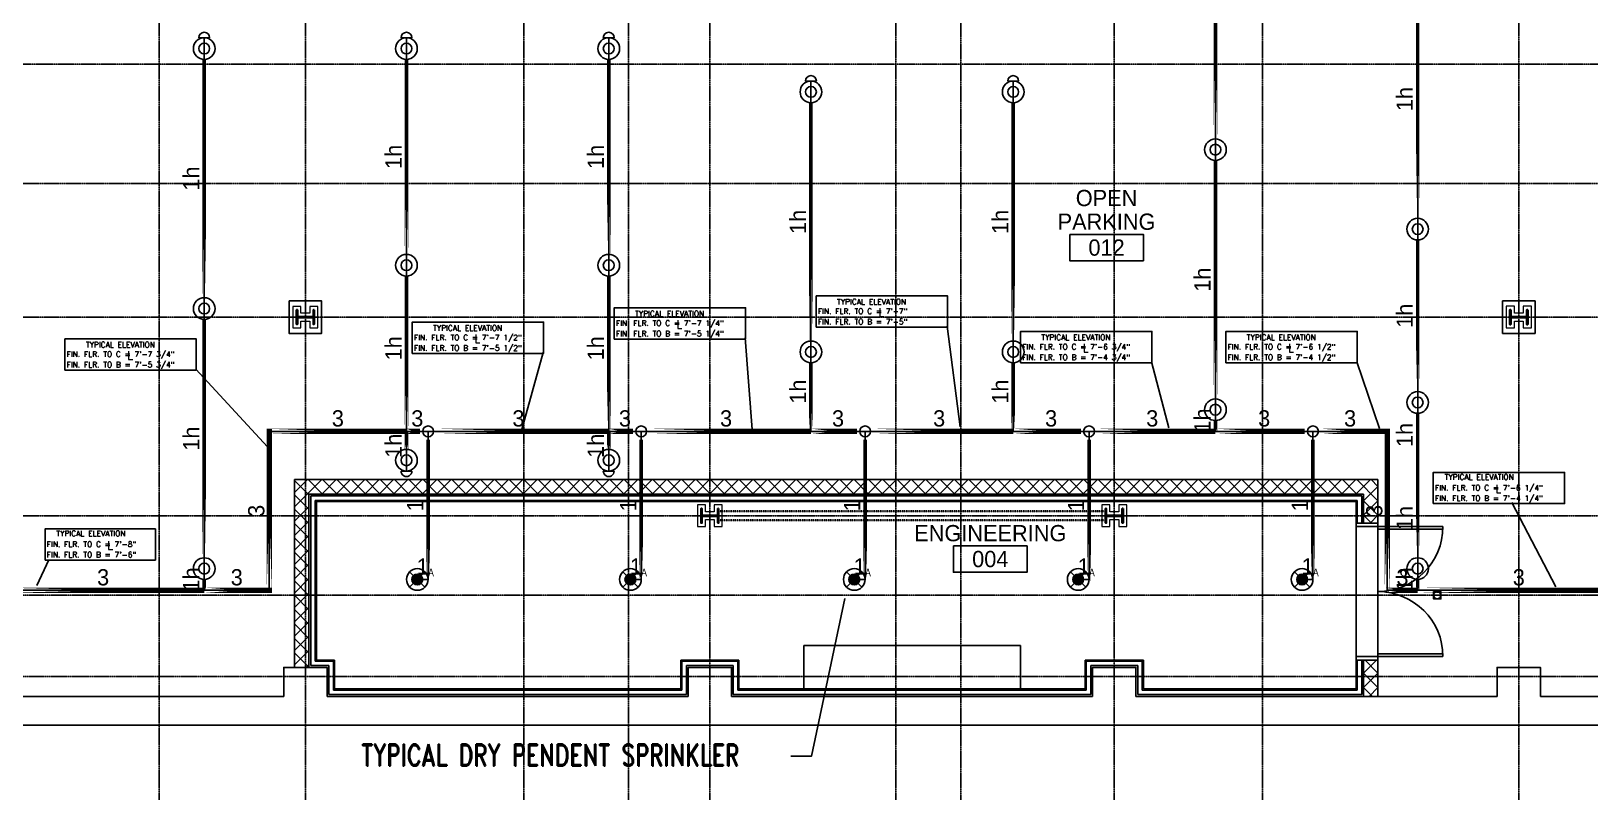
# Model space of a CAD drawing. Header units: inches. Extents: x 1442 to 5389, y 34 to 2400.
# Drawn here: x 2877 to 3740, y 535 to 956 of the extents above; entities that cross this region are included whole.
import ezdxf
from ezdxf.enums import TextEntityAlignment as Align

# ---------------------------------------------------------------- set-up
doc = ezdxf.new("R2010")
doc.units = ezdxf.units.IN
doc.header["$MEASUREMENT"] = 0
doc.linetypes.add('CENTER2', pattern=[1.125, 0.75, -0.125, 0.125, -0.125])
doc.linetypes.add('HIDDEN2', pattern=[0.1875, 0.125, -0.0625])
for name, color, linetype in [('130451-00_X-FLR-00$0$A-Flor-Case', 8, 'Continuous'), ('A-Door', 7, 'Continuous'), ('A-Door-Head', 8, 'Continuous'), ('A-Flor-Pfix', 7, 'Continuous'), ('A-Grid(SmallScale)', 11, 'CENTER2'), ('A-Tag-Rm(Scale)', 7, 'Continuous'), ('A-Wall-Full', 7, 'Continuous'), ('A-Wall-Hatch', 15, 'Continuous'), ('conflict', 1, 'Continuous'), ('Coordination', 1, 'Continuous'), ('details', 1, 'Continuous'), ('HEADUP', 1, 'Continuous'), ('PIPEBL', 1, 'Continuous'), ('pipemn', 1, 'Continuous'), ('PIPESPC', 1, 'Continuous'), ('S-Foundation', 7, 'Continuous'), ('S-Structural Concrete', 4, 'Continuous'), ('S-Wall-CMU', 7, 'Continuous'), ('S-Wall-Hatch', 8, 'Continuous'), ('spk-cap', 1, 'Continuous'), ('spk-piperise', 1, 'Continuous'), ('TIDYPIPE', 1, 'Continuous')]:
    doc.layers.add(name, color=color, linetype=linetype)
for name, color, linetype, lineweight in [('A-Detl-Hatch', 1, 'Continuous', 18), ('A-Detl-Wide', 2, 'Continuous', 35), ('S-Detl-Hatch', 1, 'Continuous', 18), ('S-Detl-Wide', 3, 'Continuous', 35)]:
    doc.layers.add(name, color=color, linetype=linetype, lineweight=lineweight)
doc.styles.add('PDA1', font='ROMAND', dxfattribs={"width": 0.755})
doc.styles.add('PIPE', font='PIPE.SHX')
doc.styles.add('ROMAND', font='romand', dxfattribs={"width": 0.75, "height": 1.5})

# ---------------------------------------------------------------- blocks, each defined once
blk = doc.blocks.new('Rm Tag')
blk.add_lwpolyline([(-0.2124, 0.0759), (0.2124, 0.0759), (0.2124, -0.0759), (-0.2124, -0.0759)], close=True)
for p in [(0, 0.2858), (0, 0.1493), (0, 0)]:
    blk.add_attdef('XXX', text='', height=0.0938).set_placement(p, align=Align.MIDDLE_CENTER)
blk = doc.blocks.new('*U14')
at = {"layer": 'A-Detl-Hatch'}
h = blk.add_hatch(dxfattribs=at)
h.set_pattern_fill('ANSI32', color=256, scale=6, style=0)
h.set_pattern_definition([(45, (0, -4.865), (-1.591, 1.591), []), (45, (1.0607, -4.865), (-1.591, 1.591), [])])
edge = h.paths.add_edge_path()
edge.add_line((3.98, -9.73), (3.98, -9.295))
edge.add_line((3.98, -9.295), (0.645, -9.295))
edge.add_arc((0.645, -8.795), 0.5, 180, 270, ccw=False)
edge.add_line((0.145, -8.795), (0.145, -0.935))
edge.add_arc((0.645, -0.935), 0.5, 90, 180, ccw=False)
edge.add_line((0.645, -0.435), (3.98, -0.435))
edge.add_line((3.98, -0.435), (3.98, 0))
edge.add_line((3.98, 0), (-3.98, 0))
edge.add_line((-3.98, 0), (-3.98, -0.435))
edge.add_line((-3.98, -0.435), (-0.645, -0.435))
edge.add_arc((-0.645, -0.935), 0.5, 0, 90, ccw=False)
edge.add_line((-0.145, -0.935), (-0.145, -8.795))
edge.add_arc((-0.645, -8.795), 0.5, -90, 0, ccw=False)
edge.add_line((-0.645, -9.295), (-3.98, -9.295))
edge.add_line((-3.98, -9.295), (-3.98, -9.73))
edge.add_line((-3.98, -9.73), (3.98, -9.73))
at = {"color": 0, "linetype": 'ByBlock'}
blk.add_lwpolyline([(3.98, -9.73), (3.98, -9.295), (0.645, -9.295, -0.4142136), (0.145, -8.795), (0.145, -0.935, -0.4142136), (0.645, -0.435), (3.98, -0.435), (3.98, 0), (-3.98, 0), (-3.98, -0.435), (-0.645, -0.435, -0.4142136), (-0.145, -0.935), (-0.145, -8.795, -0.4142136), (-0.645, -9.295), (-3.98, -9.295), (-3.98, -9.73)], format="xyb", close=True, dxfattribs=at)
blk = doc.blocks.new('W10X33')
at = {"layer": 'S-Detl-Hatch'}
blk.add_lwpolyline([(13773.78, -7310.28), (13773.78, -7305.84), (13769.95, -7305.84), (13769.95, -7300.98), (13773.78, -7300.98), (13773.78, -7296.55), (13761.82, -7296.55), (13761.82, -7300.98), (13765.66, -7300.98), (13765.66, -7305.84), (13761.82, -7305.84), (13761.82, -7310.28)], close=True, dxfattribs=at)
at = {"layer": 'A-Detl-Wide'}
blk.add_blockref('*U14', (13767.8, -7298.55), dxfattribs=at)
blk = doc.blocks.new('*U22')
at = {"layer": 'A-Detl-Hatch'}
h = blk.add_hatch(dxfattribs=at)
h.set_pattern_fill('ANSI32', color=256, scale=6, style=0)
h.set_pattern_definition([(45, (0, -4.96), (-1.591, 1.591), []), (45, (1.0607, -4.96), (-1.591, 1.591), [])])
edge = h.paths.add_edge_path()
edge.add_line((3.9925, -9.92), (3.9925, -9.39))
edge.add_line((3.9925, -9.39), (0.6575, -9.39))
edge.add_arc((0.6575, -8.89), 0.5, 180, 270, ccw=False)
edge.add_line((0.1575, -8.89), (0.1575, -1.03))
edge.add_arc((0.6575, -1.03), 0.5, 90, 180, ccw=False)
edge.add_line((0.6575, -0.53), (3.9925, -0.53))
edge.add_line((3.9925, -0.53), (3.9925, 0))
edge.add_line((3.9925, 0), (-3.9925, 0))
edge.add_line((-3.9925, 0), (-3.9925, -0.53))
edge.add_line((-3.9925, -0.53), (-0.6575, -0.53))
edge.add_arc((-0.6575, -1.03), 0.5, 0, 90, ccw=False)
edge.add_line((-0.1575, -1.03), (-0.1575, -8.89))
edge.add_arc((-0.6575, -8.89), 0.5, -90, 0, ccw=False)
edge.add_line((-0.6575, -9.39), (-3.9925, -9.39))
edge.add_line((-3.9925, -9.39), (-3.9925, -9.92))
edge.add_line((-3.9925, -9.92), (3.9925, -9.92))
at = {"color": 0, "linetype": 'ByBlock'}
blk.add_lwpolyline([(3.9925, -9.92), (3.9925, -9.39), (0.6575, -9.39, -0.41421356), (0.1575, -8.89), (0.1575, -1.03, -0.41421356), (0.6575, -0.53), (3.9925, -0.53), (3.9925, 0), (-3.9925, 0), (-3.9925, -0.53), (-0.6575, -0.53, -0.41421356), (-0.1575, -1.03), (-0.1575, -8.89, -0.41421356), (-0.6575, -9.39), (-3.9925, -9.39), (-3.9925, -9.92)], format="xyb", close=True, dxfattribs=at)
blk = doc.blocks.new('w10x39')
at = {"layer": 'S-Detl-Hatch'}
blk.add_lwpolyline([(13843.55, -7311.37), (13843.55, -7306.84), (13839.72, -7306.84), (13839.72, -7301.98), (13843.55, -7301.98), (13843.55, -7297.45), (13831.57, -7297.45), (13831.57, -7301.98), (13835.4, -7301.98), (13835.4, -7306.84), (13831.57, -7306.84), (13831.57, -7311.37)], close=True, dxfattribs=at)
at = {"layer": 'A-Detl-Wide'}
blk.add_blockref('*U22', (13837.56, -7299.45), dxfattribs=at)
blk = doc.blocks.new('Door 36in')
blk.add_lwpolyline([(0, 36), (1.5, 36), (1.5, 0), (0, 0)], close=True)
blk.add_arc((0, 0), 36, 0, 90)
blk = doc.blocks.new('SPRIG1')
for radius in [6, 3]:
    blk.add_circle((0, 0), radius)
blk = doc.blocks.new('DPEND4')
for p, q in [((4.24, -4.24), (-4.24, 4.24)), ((-4.24, -4.24), (4.24, 4.24))]:
    blk.add_line(p, q)
for radius in [6, 3]:
    blk.add_circle((0, 0), radius)
for points in [[(0, 0), (-3, 0), (-2.08, 2.07)], [(0, 0), (-3, 0), (-2.08, -2.07)], [(0, 0), (0, 3), (-2.12, 2.14)], [(0, 0), (0, -3), (-2.12, -2.14)], [(0, 0), (0, 3), (2.12, 2.14)], [(0, 0), (3, 0), (2.08, 2.07)], [(0, 0), (0, -3), (2.12, -2.14)], [(0, 0), (3, 0), (2.08, -2.07)]]:
    blk.add_solid(points)
at = {"style": 'PIPE', "width": 1.359757}
blk.add_text('A', height=4.28, dxfattribs=at).set_placement((5.9, 1.71), (9.23, 1.71), align=Align.FIT)
blk = doc.blocks.new('CAP')
blk.add_line((0, 3), (0, -3))
blk.add_arc((0, 0), 3, 270, 90)
blk = doc.blocks.new('PIPESPC')
at = {"layer": 'PIPESPC', "style": 'PIPE', "width": 0.9}
blk.add_attdef('SIZE', text='', height=9, dxfattribs=at).set_placement((0, 4.02), align=Align.CENTER)
at = {"layer": 'PIPESPC', "style": 'PIPE', "flags": 1}
blk.add_attdef('SCHED', (25.3, 3.89), '', height=9, dxfattribs=at)
blk = doc.blocks.new('rise')
blk.add_circle((0, 0), 3)

msp = doc.modelspace()

# ---------------------------------------------------------------- hatches: boundary and pattern name
at = {"layer": 'S-Wall-Hatch'}
h = msp.add_hatch(dxfattribs=at)
h.set_pattern_fill('ANSI37', color=256, scale=45, style=0)
h.set_pattern_definition([(45, (5476.0016, 9796.331), (-3.9774756, 3.9774756), []), (135, (5476.0016, 9796.331), (-3.9774756, -3.9774756), [])])
h.paths.add_polyline_path([(3030.5, 699.58), (3614.5, 699.58), (3614.5, 683.58), (3622.5, 683.58), (3622.5, 707.58), (3022.5, 707.58), (3022.5, 623.58), (3030.5, 623.58)])
h.paths.add_polyline_path([(3030.5, 623.58), (3022.5, 623.58), (3022.5, 603.58), (3030.5, 603.58)])
h.paths.add_polyline_path([(3622.5, 607.58), (3614.5, 607.58), (3614.5, 587.58), (3622.5, 587.58)])

# ---------------------------------------------------------------- linework, layer by layer
at = {"layer": '130451-00_X-FLR-00$0$A-Flor-Case'}
msp.add_lwpolyline([(3304.5, 615.71), (3304.5, 591.71), (3424.5, 591.71), (3424.5, 615.71)], close=True, dxfattribs=at)
at = {"layer": 'A-Door'}
for points in [[(3622.5, 683.58), (3610.38, 683.58), (3610.38, 681.58), (3622.5, 681.58)], [(3622.5, 609.58), (3610.38, 609.58), (3610.38, 607.58), (3622.5, 607.58)]]:
    msp.add_lwpolyline(points, close=True, dxfattribs=at)
at = {"layer": 'A-Door-Head'}
msp.add_lwpolyline([(3610.38, 683.58), (3622.5, 683.58), (3622.5, 607.58), (3610.38, 607.58)], close=True, dxfattribs=at)
at = {"layer": 'A-Flor-Pfix'}
msp.add_lwpolyline([(3653.35, 645.58), (3653.35, 641.58), (3657.35, 641.58), (3657.35, 645.58)], close=True, dxfattribs=at)
msp.add_circle((3655.35, 643.58), 2, dxfattribs=at)
at = {"layer": 'A-Grid(SmallScale)'}
for p, q in [((2947.5, 2370.32), (2947.5, 491.06)), ((3028.5, 2370.32), (3028.5, 491.06)), ((3149.5, 2370.32), (3149.5, 491.06)), ((3207.5, 2370.32), (3207.5, 491.06)), ((3252.5, 2370.32), (3252.5, 491.06)), ((3355.5, 2370.32), (3355.5, 491.06)), ((3476.5, 2370.32), (3476.5, 491.06)), ((3558.5, 2370.32), (3558.5, 491.06)), ((3700.5, 2370.32), (3700.5, 491.06)), ((3391.5, 2351.96), (3391.5, 491.06)), ((5386.5, 937.58), (1595.31, 937.58)), ((5388.5, 871.58), (1580.5, 871.58)), ((5388.5, 797.58), (1580.5, 797.58)), ((5388.5, 687.58), (1580.5, 687.58)), ((1580.5, 643.58), (5388.5, 643.58)), ((1580.5, 598.58), (5388.5, 598.58))]:
    msp.add_line(p, q, dxfattribs=at)
at = {"layer": 'A-Wall-Full'}
for p, q in [((3610.38, 695.46), (3034.63, 695.46)), ((3034.63, 695.46), (3034.63, 607.71)), ((3610.38, 695.46), (3610.38, 683.58)), ((3044.63, 607.71), (3034.63, 607.71)), ((3044.63, 607.71), (3044.63, 591.71)), ((3268.63, 607.71), (3236.38, 607.71)), ((3236.38, 607.71), (3236.38, 591.71)), ((3268.63, 607.71), (3268.63, 591.71)), ((3492.63, 607.71), (3460.38, 607.71)), ((3460.38, 607.71), (3460.38, 591.71)), ((3492.63, 607.71), (3492.63, 591.71)), ((3610.38, 607.58), (3610.38, 591.71)), ((3236.38, 591.71), (3044.63, 591.71)), ((3460.38, 591.71), (3268.63, 591.71)), ((3610.38, 591.71), (3492.63, 591.71))]:
    msp.add_line(p, q, dxfattribs=at)
at = {"layer": 'A-Wall-Hatch'}
for p, q in [((3613.5, 698.58), (3031.5, 698.58)), ((3031.5, 698.58), (3031.5, 604.58)), ((3611, 696.08), (3034, 696.08)), ((3034, 696.08), (3034, 607.08)), ((3611, 696.08), (3611, 683.58)), ((3613.5, 698.58), (3613.5, 683.58)), ((3041.5, 604.58), (3031.5, 604.58)), ((3044, 607.08), (3034, 607.08)), ((3041.5, 604.58), (3041.5, 588.58)), ((3044, 607.08), (3044, 591.08)), ((3268, 607.08), (3237, 607.08)), ((3237, 607.08), (3237, 591.08)), ((3265.5, 604.58), (3239.5, 604.58)), ((3239.5, 604.58), (3239.5, 588.58)), ((3265.5, 604.58), (3265.5, 588.58)), ((3268, 607.08), (3268, 591.08)), ((3492, 607.08), (3461, 607.08)), ((3461, 607.08), (3461, 591.08)), ((3489.5, 604.58), (3463.5, 604.58)), ((3463.5, 604.58), (3463.5, 588.58)), ((3489.5, 604.58), (3489.5, 588.58)), ((3492, 607.08), (3492, 591.08)), ((3611, 607.58), (3611, 591.08)), ((3613.5, 607.58), (3613.5, 588.58)), ((3239.5, 588.58), (3041.5, 588.58)), ((3237, 591.08), (3044, 591.08)), ((3463.5, 588.58), (3265.5, 588.58)), ((3461, 591.08), (3268, 591.08)), ((3613.5, 588.58), (3489.5, 588.58)), ((3611, 591.08), (3492, 591.08))]:
    msp.add_line(p, q, dxfattribs=at)
at = {"layer": 'conflict'}
for points in [[(3311.41, 792.06), (3384.15, 792.06), (3384.15, 809.34), (3311.41, 809.34)], [(3087.69, 777.51), (3160.44, 777.51), (3160.44, 794.8), (3087.69, 794.8)], [(3199.57, 785.46), (3272.31, 785.46), (3272.31, 802.75), (3199.57, 802.75)], [(2895.37, 768.28), (2968.11, 768.28), (2968.11, 785.56), (2895.37, 785.56)], [(3424.56, 772.35), (3497.3, 772.35), (3497.3, 789.63), (3424.56, 789.63)], [(3538.29, 772.35), (3611.03, 772.35), (3611.03, 789.63), (3538.29, 789.63)], [(3653.15, 694.3), (3725.89, 694.3), (3725.89, 711.58), (3653.15, 711.58)], [(2884.34, 663.04), (2945.47, 663.04), (2945.47, 680.32), (2884.34, 680.32)]]:
    msp.add_lwpolyline(points, close=True, dxfattribs=at)
at = {"layer": 'Coordination'}
for p, q in [((3275.87, 735.3), (3272.05, 786.03)), ((3391.12, 736.84), (3383.89, 792.63)), ((3148.01, 734.07), (3160.17, 778.08)), ((3007.46, 725.69), (2967.84, 768.85)), ((3506.67, 736.22), (3497.04, 772.92)), ((3623.33, 735.94), (3610.77, 772.92)), ((3721.04, 648.17), (3696.63, 694.88)), ((2879.71, 648.95), (2886.38, 663.25))]:
    msp.add_line(p, q, dxfattribs=at)
at = {"layer": 'details'}
msp.add_lwpolyline([(3327.28, 641.75), (3308.79, 554.39), (3297.27, 554.39)], dxfattribs=at)
at = {"layer": 'PIPEBL', "color": 1}
for p, q in [((3532.5, 890.32), (3532.5, 1034.32)), ((3644.5, 846.32), (3644.5, 990.32)), ((2972.5, 946.32), (2972.5, 952.32)), ((3084.5, 946.32), (3084.5, 952.32)), ((3196.5, 946.32), (3196.5, 952.32)), ((2972.5, 802.32), (2972.5, 946.32)), ((3084.5, 826.32), (3084.5, 946.32)), ((3196.5, 946.32), (3196.5, 826.32)), ((3308.5, 922.32), (3308.5, 928.32)), ((3420.5, 922.32), (3420.5, 928.32)), ((3308.5, 778.32), (3308.5, 922.32)), ((3420.5, 922.32), (3420.5, 778.32)), ((3532.5, 746.32), (3532.5, 890.32)), ((3644.5, 750.32), (3644.5, 846.32)), ((3084.5, 734.32), (3084.5, 826.32)), ((3196.5, 826.32), (3196.5, 734.32)), ((2972.5, 658.32), (2972.5, 802.32)), ((3308.5, 734.32), (3308.5, 778.32)), ((3420.5, 778.32), (3420.5, 734.32)), ((3532.5, 746.32), (3532.5, 734.32)), ((3644.5, 658.32), (3644.5, 750.32)), ((3084.5, 718.32), (3084.5, 734.32)), ((3096.5, 652.32), (3096.5, 734.32)), ((3196.5, 734.32), (3196.5, 718.32)), ((3214.5, 652.32), (3214.5, 734.32)), ((3338.5, 652.32), (3338.5, 734.32)), ((3462.5, 652.32), (3462.5, 734.32)), ((3586.5, 652.32), (3586.5, 734.32)), ((3084.5, 718.32), (3084.5, 712.32)), ((3196.5, 718.32), (3196.5, 712.32)), ((2972.5, 646.32), (2972.5, 658.32)), ((3644.5, 646.32), (3644.5, 658.32)), ((3096.5, 652.32), (3090.5, 652.32)), ((3214.5, 652.32), (3208.5, 652.32)), ((3338.5, 652.32), (3332.5, 652.32)), ((3462.5, 652.32), (3456.5, 652.32)), ((3586.5, 652.32), (3580.5, 652.32))]:
    msp.add_line(p, q, dxfattribs=at)
at = {"layer": 'pipemn', "color": 1}
for p, q in [((3008.5, 646.32), (3008.5, 734.32)), ((3008.5, 734.32), (3084.5, 734.32)), ((3084.5, 734.32), (3096.5, 734.32)), ((3096.5, 734.32), (3196.5, 734.32)), ((3196.5, 734.32), (3214.5, 734.32)), ((3214.5, 734.32), (3308.5, 734.32)), ((3308.5, 734.32), (3338.5, 734.32)), ((3338.5, 734.32), (3420.5, 734.32)), ((3420.5, 734.32), (3462.5, 734.32)), ((3462.5, 734.32), (3532.5, 734.32)), ((3532.5, 734.32), (3586.5, 734.32)), ((3586.5, 734.32), (3627.66, 734.32)), ((3627.66, 734.32), (3627.66, 646.32)), ((2860.5, 646.32), (2972.5, 646.32)), ((2972.5, 646.32), (3008.5, 646.32)), ((3627.66, 646.32), (3644.5, 646.32)), ((3644.5, 646.32), (3756.5, 646.32))]:
    msp.add_line(p, q, dxfattribs=at)
at = {"layer": 'S-Detl-Wide', "linetype": 'HIDDEN2'}
for p, q in [((3471.64, 690.08), (3257.37, 690.08)), ((3471.64, 685.08), (3257.37, 685.08))]:
    msp.add_line(p, q, dxfattribs=at)
at = {"layer": 'S-Foundation'}
for p, q in [((3016.5, 587.58), (2816.5, 587.58)), ((3240.5, 587.58), (3040.5, 587.58)), ((3464.5, 587.58), (3264.5, 587.58)), ((3688.5, 587.58), (3488.5, 587.58)), ((4136.5, 587.58), (3712.5, 587.58)), ((5176, 571.58), (1797, 571.58))]:
    msp.add_line(p, q, dxfattribs=at)
for points in [[(3016.5, 587.58), (3016.5, 603.58), (3040.5, 603.58), (3040.5, 587.58)], [(3240.5, 587.58), (3240.5, 603.58), (3264.5, 603.58), (3264.5, 587.58)], [(3464.5, 587.58), (3464.5, 603.58), (3488.5, 603.58), (3488.5, 587.58)], [(3688.5, 587.58), (3688.5, 603.58), (3712.5, 603.58), (3712.5, 587.58)]]:
    msp.add_lwpolyline(points, dxfattribs=at)
at = {"layer": 'S-Structural Concrete'}
for points in [[(3019.5, 806.58), (3037.5, 806.58), (3037.5, 788.58), (3019.5, 788.58)], [(3691.5, 806.58), (3709.5, 806.58), (3709.5, 788.58), (3691.5, 788.58)]]:
    msp.add_lwpolyline(points, close=True, dxfattribs=at)
at = {"layer": 'S-Wall-CMU'}
for p, q in [((3622.5, 707.58), (3022.5, 707.58)), ((3022.5, 707.58), (3022.5, 603.58)), ((3614.5, 699.58), (3030.5, 699.58)), ((3030.5, 699.58), (3030.5, 603.58)), ((3614.5, 699.58), (3614.5, 683.58)), ((3622.5, 707.58), (3622.5, 683.58)), ((3610.38, 683.58), (3622.5, 683.58)), ((3610.38, 607.58), (3622.5, 607.58)), ((3614.5, 607.58), (3614.5, 587.58)), ((3622.5, 607.58), (3622.5, 587.58))]:
    msp.add_line(p, q, dxfattribs=at)
at = {"layer": 'TIDYPIPE', "color": 1}
for points, const_width in [([(3532.5, 896.32), (3532.5, 1028.32)], 2), ([(3644.5, 852.32), (3644.5, 984.32)], 2), ([(2972.5, 808.32), (2972.5, 940.32)], 2), ([(3084.5, 832.32), (3084.5, 940.32)], 2), ([(3196.5, 832.32), (3196.5, 940.32)], 2), ([(3308.5, 784.32), (3308.5, 916.32)], 2), ([(3420.5, 784.32), (3420.5, 916.32)], 2), ([(3532.5, 752.32), (3532.5, 884.32)], 2), ([(3644.5, 756.32), (3644.5, 840.32)], 2), ([(3084.5, 734.32), (3084.5, 820.32)], 2), ([(3196.5, 734.32), (3196.5, 820.32)], 2), ([(2972.5, 664.32), (2972.5, 796.32)], 2), ([(3308.5, 734.32), (3308.5, 772.32)], 2), ([(3420.5, 734.32), (3420.5, 772.32)], 2), ([(3644.5, 664.32), (3644.5, 744.32)], 2), ([(3007, 734.32), (3084.5, 734.32)], 3), ([(3008.5, 644.82), (3008.5, 735.82)], 3), ([(3084.5, 734.32), (3092, 734.32)], 3), ([(3084.5, 724.32), (3084.5, 734.32)], 2), ([(3101, 734.32), (3196.5, 734.32)], 3), ([(3196.5, 734.32), (3210, 734.32)], 3), ([(3196.5, 724.32), (3196.5, 734.32)], 2), ([(3219, 734.32), (3308.5, 734.32)], 3), ([(3308.5, 734.32), (3334, 734.32)], 3), ([(3343, 734.32), (3420.5, 734.32)], 3), ([(3420.5, 734.32), (3458, 734.32)], 3), ([(3467, 734.32), (3532.5, 734.32)], 3), ([(3532.5, 734.32), (3582, 734.32)], 3), ([(3532.5, 734.32), (3532.5, 740.32)], 2), ([(3591, 734.32), (3629.16, 734.32)], 3), ([(3627.66, 644.82), (3627.66, 735.82)], 3), ([(3096.5, 651.32), (3096.5, 729.82)], 2), ([(3214.5, 651.32), (3214.5, 729.82)], 2), ([(3338.5, 651.32), (3338.5, 729.82)], 2), ([(3462.5, 651.32), (3462.5, 729.82)], 2), ([(3586.5, 651.32), (3586.5, 729.82)], 2), ([(2860.5, 646.32), (2972.5, 646.32)], 3), ([(2972.5, 646.32), (3010, 646.32)], 3), ([(2972.5, 646.32), (2972.5, 652.32)], 2), ([(3626.16, 646.32), (3644.5, 646.32)], 3), ([(3644.5, 646.32), (3756.5, 646.32)], 3), ([(3644.5, 646.32), (3644.5, 652.32)], 2)]:
    msp.add_lwpolyline(points, close=True, dxfattribs=dict(at, const_width=const_width))

# ---------------------------------------------------------------- block references
at = {"rotation": 90}
for name, p in [('W10X33', (-4274.91, -12970.22)), ('w10x39', (-3603.91, -13039.98)), ('W10X33', (-4050.91, -13080.22)), ('W10X33', (-3826.91, -13080.22))]:
    msp.add_blockref(name, p, dxfattribs=at)
at = {"layer": 'A-Door', "rotation": 270}
msp.add_blockref('Door 36in', (3622.5, 681.58), dxfattribs=at)
at = {"layer": 'A-Door', "xscale": -1, "rotation": 270}
msp.add_blockref('Door 36in', (3622.5, 609.58), dxfattribs=at)
at = {"layer": 'A-Tag-Rm(Scale)'}
ref = msp.add_blockref('Rm Tag', (3472.2, 836.11), dxfattribs=dict(at, xscale=96, yscale=96, zscale=96))
ref.add_attrib('XXX', 'OPEN', dxfattribs={"layer": '0', "height": 9}).set_placement((3472.2, 863.55), align=Align.MIDDLE_CENTER)
ref.add_attrib('XXX', 'PARKING', dxfattribs={"layer": '0', "height": 9}).set_placement((3472.2, 850.44), align=Align.MIDDLE_CENTER)
ref.add_attrib('XXX', '012', dxfattribs={"layer": '0', "height": 9}).set_placement((3472.2, 836.11), align=Align.MIDDLE_CENTER)
ref = msp.add_blockref('Rm Tag', (3407.82, 663.63), dxfattribs=dict(at, xscale=96, yscale=96, zscale=96))
ref.add_attrib('XXX', 'ENGINEERING', dxfattribs={"layer": '0', "height": 9}).set_placement((3407.82, 677.96), align=Align.MIDDLE_CENTER)
ref.add_attrib('XXX', '004', dxfattribs={"layer": '0', "height": 9}).set_placement((3407.82, 663.63), align=Align.MIDDLE_CENTER)
at = {"layer": 'HEADUP'}
for name, p in [('SPRIG1', (2972.5, 946.32)), ('SPRIG1', (3084.5, 946.32)), ('SPRIG1', (3196.5, 946.32)), ('SPRIG1', (3308.5, 922.32)), ('SPRIG1', (3420.5, 922.32)), ('SPRIG1', (3532.5, 890.32)), ('SPRIG1', (3644.5, 846.32)), ('SPRIG1', (3084.5, 826.32)), ('SPRIG1', (3196.5, 826.32)), ('SPRIG1', (2972.5, 802.32)), ('SPRIG1', (3308.5, 778.32)), ('SPRIG1', (3420.5, 778.32)), ('SPRIG1', (3532.5, 746.32)), ('SPRIG1', (3644.5, 750.32)), ('SPRIG1', (3084.5, 718.32)), ('SPRIG1', (3196.5, 718.32)), ('SPRIG1', (2972.5, 658.32)), ('DPEND4', (3090.5, 652.32)), ('DPEND4', (3208.5, 652.32)), ('DPEND4', (3332.5, 652.32)), ('DPEND4', (3456.5, 652.32)), ('DPEND4', (3580.5, 652.32)), ('SPRIG1', (3644.5, 658.32))]:
    msp.add_blockref(name, p, dxfattribs=at)
at = {"layer": 'PIPESPC'}
ref = msp.add_blockref('PIPESPC', (3644.5, 918.32), dxfattribs=dict(at, rotation=90))
ref.add_attrib('SIZE', '1h', dxfattribs={"color": 0, "height": 9, "rotation": 90, "style": 'PIPE'}).set_placement((3644.5, 918.32), align=Align.BOTTOM_CENTER)
ref = msp.add_blockref('PIPESPC', (3084.5, 886.32), dxfattribs=dict(at, rotation=90))
ref.add_attrib('SIZE', '1h', dxfattribs={"color": 0, "height": 9, "rotation": 90, "style": 'PIPE'}).set_placement((3084.5, 886.32), align=Align.BOTTOM_CENTER)
ref = msp.add_blockref('PIPESPC', (3196.5, 886.32), dxfattribs=dict(at, rotation=90))
ref.add_attrib('SIZE', '1h', dxfattribs={"color": 0, "height": 9, "rotation": 90, "style": 'PIPE'}).set_placement((3196.5, 886.32), align=Align.BOTTOM_CENTER)
ref = msp.add_blockref('PIPESPC', (2972.5, 874.32), dxfattribs=dict(at, rotation=90))
ref.add_attrib('SIZE', '1h', dxfattribs={"color": 0, "height": 9, "rotation": 90, "style": 'PIPE'}).set_placement((2972.5, 874.32), align=Align.BOTTOM_CENTER)
ref = msp.add_blockref('PIPESPC', (3308.5, 850.32), dxfattribs=dict(at, rotation=90))
ref.add_attrib('SIZE', '1h', dxfattribs={"color": 0, "height": 9, "rotation": 90, "style": 'PIPE'}).set_placement((3308.5, 850.32), align=Align.BOTTOM_CENTER)
ref = msp.add_blockref('PIPESPC', (3420.5, 850.32), dxfattribs=dict(at, rotation=90))
ref.add_attrib('SIZE', '1h', dxfattribs={"color": 0, "height": 9, "rotation": 90, "style": 'PIPE'}).set_placement((3420.5, 850.32), align=Align.BOTTOM_CENTER)
ref = msp.add_blockref('PIPESPC', (3532.5, 818.32), dxfattribs=dict(at, rotation=90))
ref.add_attrib('SIZE', '1h', dxfattribs={"color": 0, "height": 9, "rotation": 90, "style": 'PIPE'}).set_placement((3532.5, 818.32), align=Align.BOTTOM_CENTER)
ref = msp.add_blockref('PIPESPC', (3644.5, 798.32), dxfattribs=dict(at, rotation=90))
ref.add_attrib('SIZE', '1h', dxfattribs={"color": 0, "height": 9, "rotation": 90, "style": 'PIPE'}).set_placement((3644.5, 798.32), align=Align.BOTTOM_CENTER)
ref = msp.add_blockref('PIPESPC', (3084.5, 780.32), dxfattribs=dict(at, rotation=90))
ref.add_attrib('SIZE', '1h', dxfattribs={"color": 0, "height": 9, "rotation": 90, "style": 'PIPE'}).set_placement((3084.5, 780.32), align=Align.BOTTOM_CENTER)
ref = msp.add_blockref('PIPESPC', (3196.5, 780.32), dxfattribs=dict(at, rotation=90))
ref.add_attrib('SIZE', '1h', dxfattribs={"color": 0, "height": 9, "rotation": 90, "style": 'PIPE'}).set_placement((3196.5, 780.32), align=Align.BOTTOM_CENTER)
ref = msp.add_blockref('PIPESPC', (3308.5, 756.32), dxfattribs=dict(at, rotation=90))
ref.add_attrib('SIZE', '1h', dxfattribs={"color": 0, "height": 9, "rotation": 90, "style": 'PIPE'}).set_placement((3308.5, 756.32), align=Align.BOTTOM_CENTER)
ref = msp.add_blockref('PIPESPC', (3420.5, 756.32), dxfattribs=dict(at, rotation=90))
ref.add_attrib('SIZE', '1h', dxfattribs={"color": 0, "height": 9, "rotation": 90, "style": 'PIPE'}).set_placement((3420.5, 756.32), align=Align.BOTTOM_CENTER)
ref = msp.add_blockref('PIPESPC', (3046.5, 734.32), dxfattribs=at)
ref.add_attrib('SIZE', '3', dxfattribs={"color": 0, "height": 9, "style": 'PIPE'}).set_placement((3046.5, 734.32), align=Align.BOTTOM_CENTER)
ref = msp.add_blockref('PIPESPC', (3090.5, 734.32), dxfattribs=at)
ref.add_attrib('SIZE', '3', dxfattribs={"color": 0, "height": 9, "style": 'PIPE'}).set_placement((3090.5, 734.32), align=Align.BOTTOM_CENTER)
ref = msp.add_blockref('PIPESPC', (3146.5, 734.32), dxfattribs=at)
ref.add_attrib('SIZE', '3', dxfattribs={"color": 0, "height": 9, "style": 'PIPE'}).set_placement((3146.5, 734.32), align=Align.BOTTOM_CENTER)
ref = msp.add_blockref('PIPESPC', (3205.5, 734.32), dxfattribs=at)
ref.add_attrib('SIZE', '3', dxfattribs={"color": 0, "height": 9, "style": 'PIPE'}).set_placement((3205.5, 734.32), align=Align.BOTTOM_CENTER)
ref = msp.add_blockref('PIPESPC', (3261.5, 734.32), dxfattribs=at)
ref.add_attrib('SIZE', '3', dxfattribs={"color": 0, "height": 9, "style": 'PIPE'}).set_placement((3261.5, 734.32), align=Align.BOTTOM_CENTER)
ref = msp.add_blockref('PIPESPC', (3323.5, 734.32), dxfattribs=at)
ref.add_attrib('SIZE', '3', dxfattribs={"color": 0, "height": 9, "style": 'PIPE'}).set_placement((3323.5, 734.32), align=Align.BOTTOM_CENTER)
ref = msp.add_blockref('PIPESPC', (3379.5, 734.32), dxfattribs=at)
ref.add_attrib('SIZE', '3', dxfattribs={"color": 0, "height": 9, "style": 'PIPE'}).set_placement((3379.5, 734.32), align=Align.BOTTOM_CENTER)
ref = msp.add_blockref('PIPESPC', (3441.5, 734.32), dxfattribs=at)
ref.add_attrib('SIZE', '3', dxfattribs={"color": 0, "height": 9, "style": 'PIPE'}).set_placement((3441.5, 734.32), align=Align.BOTTOM_CENTER)
ref = msp.add_blockref('PIPESPC', (3497.5, 734.32), dxfattribs=at)
ref.add_attrib('SIZE', '3', dxfattribs={"color": 0, "height": 9, "style": 'PIPE'}).set_placement((3497.5, 734.32), align=Align.BOTTOM_CENTER)
ref = msp.add_blockref('PIPESPC', (3532.5, 740.32), dxfattribs=dict(at, rotation=90))
ref.add_attrib('SIZE', '1h', dxfattribs={"color": 0, "height": 9, "rotation": 90, "style": 'PIPE'}).set_placement((3532.5, 740.32), align=Align.BOTTOM_CENTER)
ref = msp.add_blockref('PIPESPC', (3559.5, 734.32), dxfattribs=at)
ref.add_attrib('SIZE', '3', dxfattribs={"color": 0, "height": 9, "style": 'PIPE'}).set_placement((3559.5, 734.32), align=Align.BOTTOM_CENTER)
ref = msp.add_blockref('PIPESPC', (3607.08, 734.32), dxfattribs=at)
ref.add_attrib('SIZE', '3', dxfattribs={"color": 0, "height": 9, "style": 'PIPE'}).set_placement((3607.08, 734.32), align=Align.BOTTOM_CENTER)
ref = msp.add_blockref('PIPESPC', (2972.5, 730.32), dxfattribs=dict(at, rotation=90))
ref.add_attrib('SIZE', '1h', dxfattribs={"color": 0, "height": 9, "rotation": 90, "style": 'PIPE'}).set_placement((2972.5, 730.32), align=Align.BOTTOM_CENTER)
ref = msp.add_blockref('PIPESPC', (3644.5, 732.32), dxfattribs=dict(at, rotation=90))
ref.add_attrib('SIZE', '1h', dxfattribs={"color": 0, "height": 9, "rotation": 90, "style": 'PIPE'}).set_placement((3644.5, 732.32), align=Align.BOTTOM_CENTER)
ref = msp.add_blockref('PIPESPC', (3084.5, 726.32), dxfattribs=dict(at, rotation=90))
ref.add_attrib('SIZE', '1h', dxfattribs={"color": 0, "height": 9, "rotation": 90, "style": 'PIPE'}).set_placement((3084.5, 726.32), align=Align.BOTTOM_CENTER)
ref = msp.add_blockref('PIPESPC', (3196.5, 726.32), dxfattribs=dict(at, rotation=90))
ref.add_attrib('SIZE', '1h', dxfattribs={"color": 0, "height": 9, "rotation": 90, "style": 'PIPE'}).set_placement((3196.5, 726.32), align=Align.BOTTOM_CENTER)
ref = msp.add_blockref('PIPESPC', (3008.5, 690.32), dxfattribs=dict(at, rotation=90))
ref.add_attrib('SIZE', '3', dxfattribs={"color": 0, "height": 9, "rotation": 90, "style": 'PIPE'}).set_placement((3008.5, 690.32), align=Align.BOTTOM_CENTER)
ref = msp.add_blockref('PIPESPC', (3096.5, 693.32), dxfattribs=dict(at, rotation=90.00000000000017))
ref.add_attrib('SIZE', '1', dxfattribs={"color": 0, "height": 9, "rotation": 90, "style": 'PIPE'}).set_placement((3096.5, 693.32), align=Align.BOTTOM_CENTER)
ref = msp.add_blockref('PIPESPC', (3214.5, 693.32), dxfattribs=dict(at, rotation=90.00000000000031))
ref.add_attrib('SIZE', '1', dxfattribs={"color": 0, "height": 9, "rotation": 90, "style": 'PIPE'}).set_placement((3214.5, 693.32), align=Align.BOTTOM_CENTER)
ref = msp.add_blockref('PIPESPC', (3338.5, 693.32), dxfattribs=dict(at, rotation=89.99999999999967))
ref.add_attrib('SIZE', '1', dxfattribs={"color": 0, "height": 9, "rotation": 90, "style": 'PIPE'}).set_placement((3338.5, 693.32), align=Align.BOTTOM_CENTER)
ref = msp.add_blockref('PIPESPC', (3462.5, 693.32), dxfattribs=dict(at, rotation=90))
ref.add_attrib('SIZE', '1', dxfattribs={"color": 0, "height": 9, "rotation": 90, "style": 'PIPE'}).set_placement((3462.5, 693.32), align=Align.BOTTOM_CENTER)
ref = msp.add_blockref('PIPESPC', (3586.5, 693.32), dxfattribs=dict(at, rotation=90))
ref.add_attrib('SIZE', '1', dxfattribs={"color": 0, "height": 9, "rotation": 90, "style": 'PIPE'}).set_placement((3586.5, 693.32), align=Align.BOTTOM_CENTER)
ref = msp.add_blockref('PIPESPC', (3627.66, 690.32), dxfattribs=dict(at, rotation=90))
ref.add_attrib('SIZE', '3', dxfattribs={"color": 0, "height": 9, "rotation": 90, "style": 'PIPE'}).set_placement((3627.66, 690.32), align=Align.BOTTOM_CENTER)
ref = msp.add_blockref('PIPESPC', (3644.5, 686.32), dxfattribs=dict(at, rotation=90))
ref.add_attrib('SIZE', '1h', dxfattribs={"color": 0, "height": 9, "rotation": 90, "style": 'PIPE'}).set_placement((3644.5, 686.32), align=Align.BOTTOM_CENTER)
ref = msp.add_blockref('PIPESPC', (2916.5, 646.32), dxfattribs=at)
ref.add_attrib('SIZE', '3', dxfattribs={"color": 0, "height": 9, "style": 'PIPE'}).set_placement((2916.5, 646.32), align=Align.BOTTOM_CENTER)
ref = msp.add_blockref('PIPESPC', (2972.5, 652.32), dxfattribs=dict(at, rotation=90))
ref.add_attrib('SIZE', '1h', dxfattribs={"color": 0, "height": 9, "rotation": 90, "style": 'PIPE'}).set_placement((2972.5, 652.32), align=Align.BOTTOM_CENTER)
ref = msp.add_blockref('PIPESPC', (2990.5, 646.32), dxfattribs=at)
ref.add_attrib('SIZE', '3', dxfattribs={"color": 0, "height": 9, "style": 'PIPE'}).set_placement((2990.5, 646.32), align=Align.BOTTOM_CENTER)
ref = msp.add_blockref('PIPESPC', (3093.5, 652.32), dxfattribs=at)
ref.add_attrib('SIZE', '1', dxfattribs={"color": 0, "height": 9, "style": 'PIPE'}).set_placement((3093.5, 652.32), align=Align.BOTTOM_CENTER)
ref = msp.add_blockref('PIPESPC', (3211.5, 652.32), dxfattribs=at)
ref.add_attrib('SIZE', '1', dxfattribs={"color": 0, "height": 9, "style": 'PIPE'}).set_placement((3211.5, 652.32), align=Align.BOTTOM_CENTER)
ref = msp.add_blockref('PIPESPC', (3335.5, 652.32), dxfattribs=at)
ref.add_attrib('SIZE', '1', dxfattribs={"color": 0, "height": 9, "style": 'PIPE'}).set_placement((3335.5, 652.32), align=Align.BOTTOM_CENTER)
ref = msp.add_blockref('PIPESPC', (3459.5, 652.32), dxfattribs=at)
ref.add_attrib('SIZE', '1', dxfattribs={"color": 0, "height": 9, "style": 'PIPE'}).set_placement((3459.5, 652.32), align=Align.BOTTOM_CENTER)
ref = msp.add_blockref('PIPESPC', (3583.5, 652.32), dxfattribs=at)
ref.add_attrib('SIZE', '1', dxfattribs={"color": 0, "height": 9, "style": 'PIPE'}).set_placement((3583.5, 652.32), align=Align.BOTTOM_CENTER)
ref = msp.add_blockref('PIPESPC', (3644.5, 652.32), dxfattribs=dict(at, rotation=90))
ref.add_attrib('SIZE', '1h', dxfattribs={"color": 0, "height": 9, "rotation": 90, "style": 'PIPE'}).set_placement((3644.5, 652.32), align=Align.BOTTOM_CENTER)
ref = msp.add_blockref('PIPESPC', (3636.08, 646.32), dxfattribs=at)
ref.add_attrib('SIZE', '3', dxfattribs={"color": 0, "height": 9, "style": 'PIPE'}).set_placement((3636.08, 646.32), align=Align.BOTTOM_CENTER)
ref = msp.add_blockref('PIPESPC', (3700.5, 646.32), dxfattribs=at)
ref.add_attrib('SIZE', '3', dxfattribs={"color": 0, "height": 9, "style": 'PIPE'}).set_placement((3700.5, 646.32), align=Align.BOTTOM_CENTER)
at = {"layer": 'spk-cap'}
for p, rotation in [((2972.5, 952.32), 90.00000000002773), ((3084.5, 952.32), 90.00000000002773), ((3196.5, 952.32), 90.00000000002773), ((3308.5, 928.32), 90.00000000002773), ((3420.5, 928.32), 90.00000000002773), ((3084.5, 712.32), 270.0000000000834), ((3196.5, 712.32), 270.0000000000834)]:
    msp.add_blockref('CAP', p, dxfattribs=dict(at, rotation=rotation))
at = {"layer": 'spk-piperise', "rotation": 180.0000000000556}
for p in [(3096.5, 734.32), (3214.5, 734.32)]:
    msp.add_blockref('rise', p, dxfattribs=at)
at = {"layer": 'spk-piperise'}
for p in [(3338.5, 734.32), (3462.5, 734.32), (3586.5, 734.32)]:
    msp.add_blockref('rise', p, dxfattribs=at)

# ---------------------------------------------------------------- texts
at = {"layer": 'Coordination', "style": 'ROMAND'}
for s, height, p in [('TYPICAL ELEVATION', 3.0375, (3322.96, 804.58)), ('FIN. FLR. TO C = 7\'-7 1/4"', 3.0375, (3200.45, 792.74)), ('TYPICAL ELEVATION', 3.0375, (3211.12, 797.98)), ('L', 4.5, (3233.98, 791.38)), ('FIN. FLR. TO C = 7\'-7"', 3.0375, (3312.29, 799.34)), ('FIN. FLR. TO B = 7\'-5"', 3.0375, (3312.29, 793.55)), ('L', 4.5, (3345.82, 797.98)), ('FIN. FLR. TO C = 7\'-7 1/2"', 3.0375, (3088.58, 784.79)), ('TYPICAL ELEVATION', 3.0375, (3099.25, 790.03)), ('L', 4.5, (3122.11, 783.43)), ('FIN. FLR. TO B = 7\'-5 1/4"', 3.0375, (3200.45, 786.95)), ('TYPICAL ELEVATION', 3.0375, (3436.11, 784.86)), ('TYPICAL ELEVATION', 3.0375, (3549.85, 784.86)), ('FIN. FLR. TO C = 7\'-7 3/4"', 3.0375, (2896.25, 775.56)), ('TYPICAL ELEVATION', 3.0375, (2906.92, 780.79)), ('L', 4.5, (2929.78, 774.19)), ('FIN. FLR. TO B = 7\'-5 1/2"', 3.0375, (3088.58, 779)), ('FIN. FLR. TO C = 7\'-6 3/4"', 3.0375, (3425.44, 779.63)), ('FIN. FLR. TO B = 7\'-4 3/4"', 3.0375, (3425.44, 773.84)), ('L', 4.5, (3458.97, 778.26)), ('FIN. FLR. TO C = 7\'-6 1/2"', 3.0375, (3539.17, 779.63)), ('FIN. FLR. TO B = 7\'-4 1/2"', 3.0375, (3539.17, 773.84)), ('L', 4.5, (3572.7, 778.26)), ('FIN. FLR. TO B = 7\'-5 3/4"', 3.0375, (2896.25, 769.77)), ('TYPICAL ELEVATION', 3.0375, (3659.44, 707.54)), ('FIN. FLR. TO C = 7\'-6 1/4"', 3.0375, (3654.03, 701.58)), ('FIN. FLR. TO B = 7\'-4 1/4"', 3.0375, (3654.03, 695.79)), ('L', 4.5, (3687.56, 700.21)), ('FIN. FLR. TO C = 7\'-8"', 3.0375, (2885.23, 670.32)), ('TYPICAL ELEVATION', 3.0375, (2890.63, 676.27)), ('L', 4.5, (2918.75, 668.95)), ('FIN. FLR. TO B = 7\'-6"', 3.0375, (2885.23, 664.53))]:
    msp.add_text(s, height=height, dxfattribs=at).set_placement(p)
at = {"layer": 'details', "style": 'PDA1', "width": 0.755}
msp.add_text('TYPICAL DRY PENDENT SPRINKLER', height=12, dxfattribs=at).set_placement((3059.47, 549.02))

doc.saveas('drawing.dxf')
